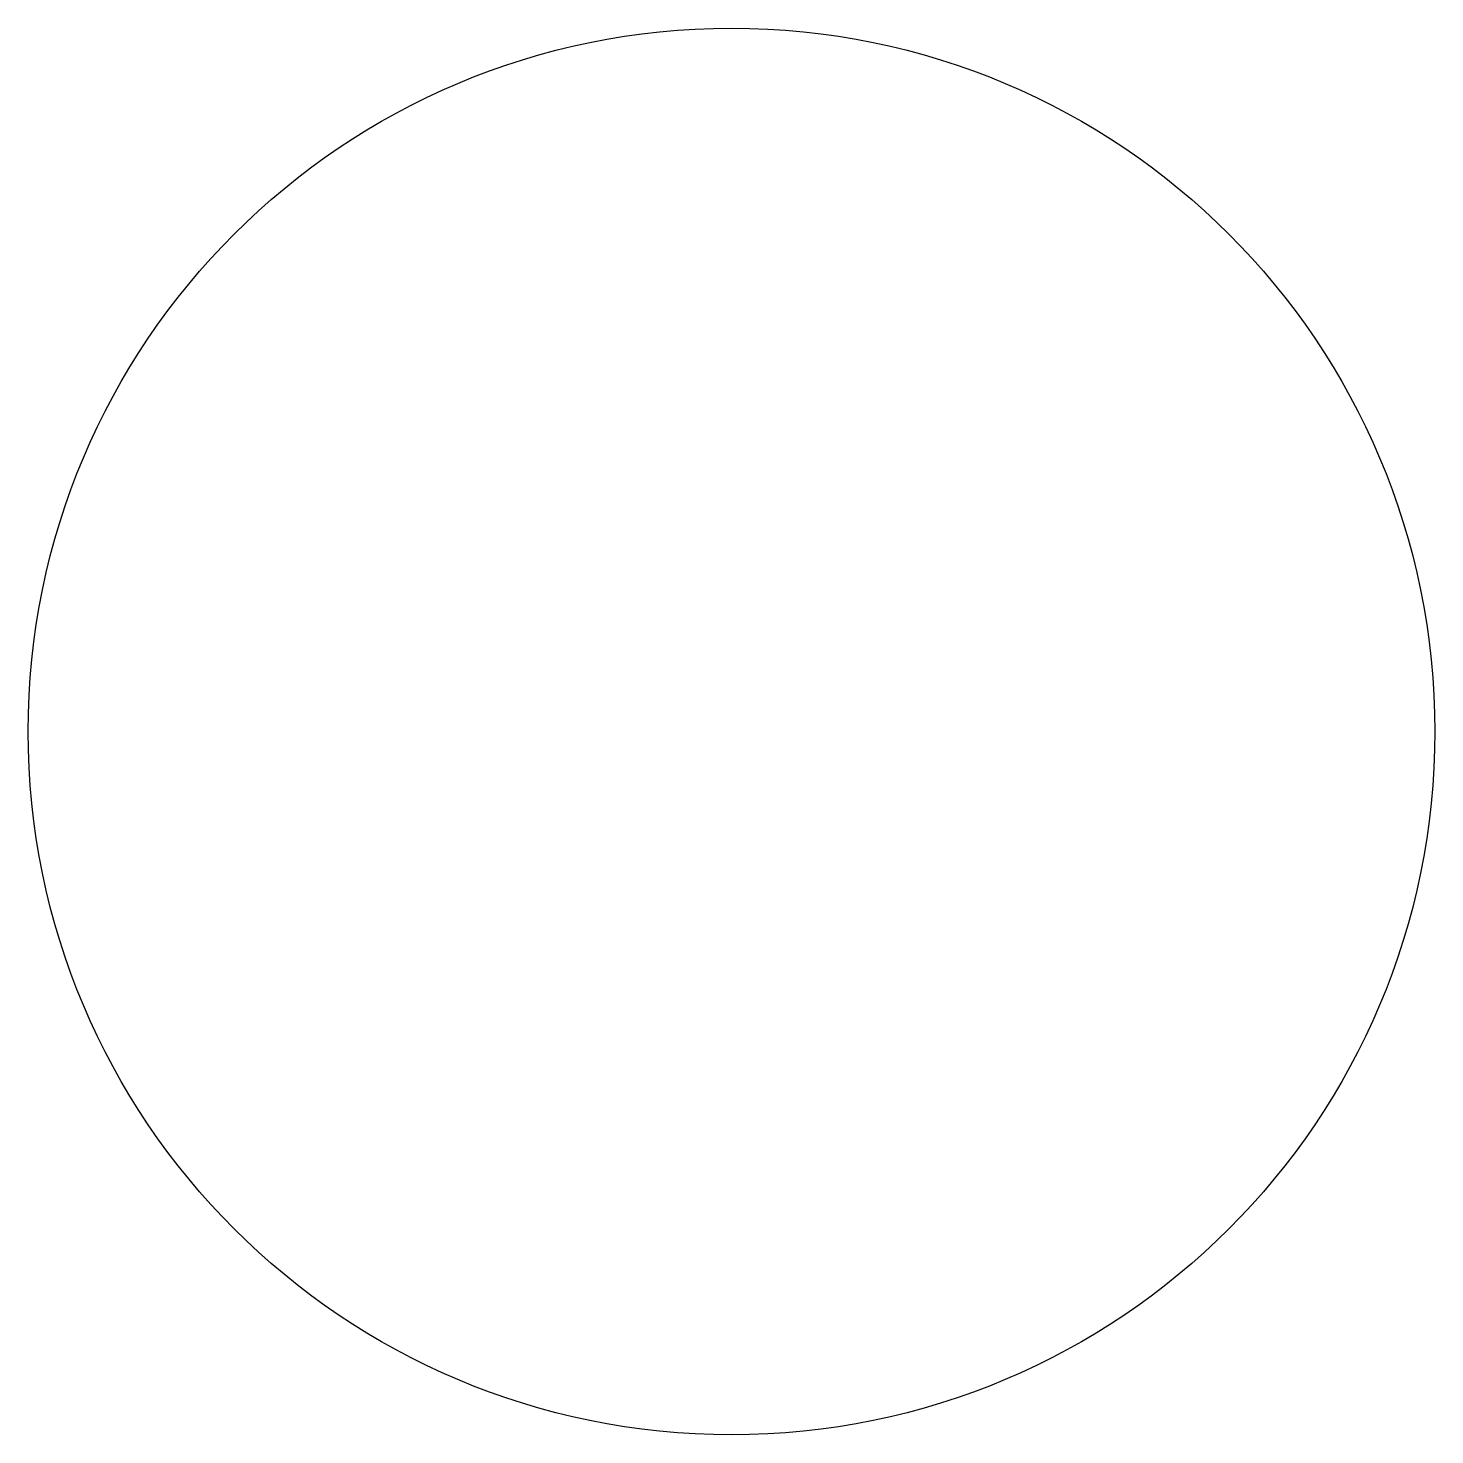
# Model space of a CAD drawing. Header units: millimetres. Extents: x -3 to 7, y -2 to 8.
import ezdxf

# ---------------------------------------------------------------- set-up
doc = ezdxf.new("R2010")
doc.units = ezdxf.units.MM
doc.layers.get('0').update_dxf_attribs({"linetype": 'CONTINUOUS'})

msp = doc.modelspace()

# ---------------------------------------------------------------- linework, layer by layer
msp.add_circle((2, 3, 4), 5)

doc.saveas('drawing.dxf')
